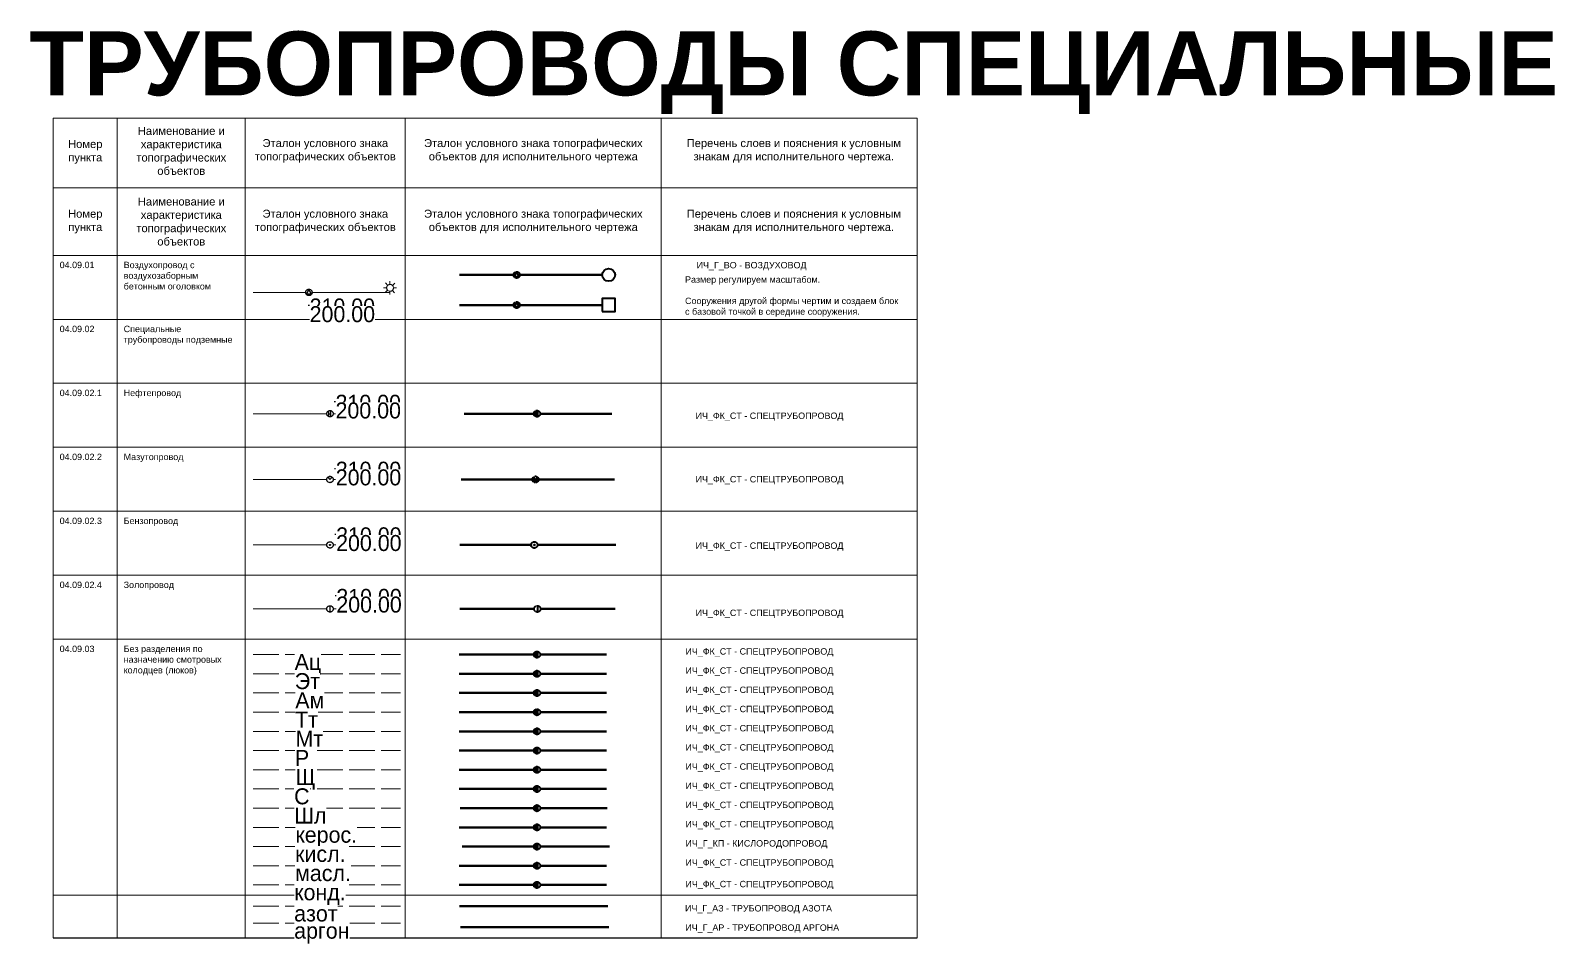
# Paper-space layout 'Трубопроводы специальные.' of a CAD drawing. Header units: metres. Extents: x -933 to -695, y 126 to 269.
import ezdxf
from ezdxf.enums import TextEntityAlignment as Align
from ezdxf.lldxf.tags import DXFTag

# ---------------------------------------------------------------- set-up
doc = ezdxf.new("R2018")
doc.units = ezdxf.units.M
doc.set_wipeout_variables(frame=1)
for name, pattern in [('DOT', [0.5, 0, -0.5]), ('T_04.09.03', [5, 4, -1]), ('T_04.LINE', [1, 1, 0]), ('ИЧ_04.07.041', [5, 5, 0])]:
    doc.linetypes.add(name, pattern=pattern)
for name, color, linetype, lineweight in [('01_Оформление', 7, 'Continuous', 20), ('19_Трубопроводы Специальные', 42, 'Continuous', 20), ('ИЧ_Г_АЗ', 20, 'Continuous', 60), ('ИЧ_Г_АР', 20, 'Continuous', 60), ('ИЧ_Г_ВО', 20, 'Continuous', 60), ('ИЧ_Г_КП', 20, 'Continuous', 60), ('ИЧ_ФК_СТ', 22, 'Continuous', 60)]:
    doc.layers.add(name, color=color, linetype=linetype, lineweight=lineweight)
doc.styles.get("Standard").update_dxf_attribs({"font": 'isocpeur.ttf', "width": 1.1})
doc.styles.add('Д-431', font='ARIALNI.TTF')
doc.styles.add('Р-131', font='ARIALN.TTF')
doc.styles.add('Т-132', font='arial.ttf')
doc.linetypes.add('T_04.09.01', pattern='A,4,-0.5,["|",Р-131,S=0.5,R=90,X=0.185,Y=-0.3],0,["|",Р-131,S=0.5,R=330,X=-0.31,Y=-0.07],-0.01,["|",Р-131,S=0.5,R=30,X=0.178,Y=-0.145],-0.5', length=5.01)
tags = doc.linetypes.add('T_04.09.02.1', pattern='A,4,-1,2,-0.5,["Н",Д-431,S=0.9,R=0,X=-0.4,Y=-0.45],-0.5,2,-1', length=11).pattern_tags.tags
tags[10] = DXFTag(74, 10)
tags = doc.linetypes.add('T_04.09.02.2', pattern='A,4,-1,2,-0.5,["М",Д-431,S=0.9,R=0,X=-0.4,Y=-0.45],-0.5,2,-1', length=11).pattern_tags.tags
tags[10] = DXFTag(74, 10)
tags = doc.linetypes.add('T_04.09.02.3', pattern='A,4,-1,2,-0.5,["Б",Д-431,S=0.9,R=0,X=-0.3,Y=-0.45],-0.5,2,-1', length=11).pattern_tags.tags
tags[10] = DXFTag(74, 10)
tags = doc.linetypes.add('T_04.09.02.4', pattern='A,4,-1,2,-0.5,["З",Д-431,S=0.9,R=0,X=-0.3,Y=-0.45],-0.5,2,-1', length=11).pattern_tags.tags
tags[10] = DXFTag(74, 10)

# ---------------------------------------------------------------- blocks, each defined once
blk = doc.blocks.new('ИЧ_Воздуховод')
at = {"color": 0, "linetype": 'DOT', "lineweight": 0, "ltscale": 10}
blk.add_wipeout([(-0.1, 0.49), (-0.19, 0.46), (-0.28, 0.42), (-0.35, 0.35), (-0.42, 0.28), (-0.46, 0.19), (-0.49, 0.1), (-0.5, 0), (-0.49, -0.1), (-0.46, -0.19), (-0.42, -0.28), (-0.35, -0.35), (-0.28, -0.42), (-0.19, -0.46), (-0.1, -0.49), (0, -0.5), (0.1, -0.49), (0.19, -0.46), (0.28, -0.42), (0.35, -0.35), (0.42, -0.28), (0.46, -0.19), (0.49, -0.1), (0.5, 0), (0.49, 0.1), (0.46, 0.19), (0.42, 0.28), (0.35, 0.35), (0.28, 0.42), (0.19, 0.46), (0.1, 0.49), (0, 0.5)], dxfattribs=at)
at = {"color": 0, "linetype": 'T_04.LINE', "lineweight": -2}
blk.add_lwpolyline([(0, 0.46), (-0.4, -0.23), (0.4, -0.23)], close=True, dxfattribs=at)
blk.add_circle((0, 0), 0.5, dxfattribs=at)
blk = doc.blocks.new('ИЧ_Мазутопровод')
at = {"color": 0, "linetype": 'DOT', "lineweight": 0, "ltscale": 10}
blk.add_wipeout([(-0.1, 0.49), (-0.19, 0.46), (-0.28, 0.42), (-0.35, 0.35), (-0.42, 0.28), (-0.46, 0.19), (-0.49, 0.1), (-0.5, 0), (-0.49, -0.1), (-0.46, -0.19), (-0.42, -0.28), (-0.35, -0.35), (-0.28, -0.42), (-0.19, -0.46), (-0.1, -0.49), (0, -0.5), (0.1, -0.49), (0.19, -0.46), (0.28, -0.42), (0.35, -0.35), (0.42, -0.28), (0.46, -0.19), (0.49, -0.1), (0.5, 0), (0.49, 0.1), (0.46, 0.19), (0.42, 0.28), (0.35, 0.35), (0.28, 0.42), (0.19, 0.46), (0.1, 0.49), (0, 0.5)], dxfattribs=at)
at = {"linetype": 'ИЧ_04.07.041'}
h = blk.add_hatch(color=0, dxfattribs=at)
h.dxf.hatch_style = 1
h.paths.add_polyline_path([(0.49, 0.1), (0.46, 0.19), (0.42, 0.28), (0.35, 0.35), (0, 0), (-0.35, 0.35), (-0.42, 0.28), (-0.46, 0.19), (-0.49, 0.1), (-0.5, 0), (-0.49, -0.1), (-0.46, -0.19), (-0.42, -0.28), (-0.35, -0.35), (-0.28, -0.42), (-0.19, -0.46), (-0.1, -0.49), (0, -0.5), (0.1, -0.49), (0.19, -0.46), (0.28, -0.42), (0.35, -0.35), (0.42, -0.28), (0.46, -0.19), (0.49, -0.1), (0.5, 0)])
at = {"color": 0, "linetype": 'T_04.LINE', "lineweight": -2}
blk.add_lwpolyline([(-0.35, 0.35), (0, 0), (0.35, 0.35)], dxfattribs=at)
blk.add_circle((0, 0), 0.5, dxfattribs=at)
blk = doc.blocks.new('ИГО_Нефтепровод')
at = {"color": 0, "linetype": 'DOT', "lineweight": 0, "ltscale": 10}
blk.add_wipeout([(-0.1, 0.49), (-0.19, 0.46), (-0.28, 0.42), (-0.35, 0.35), (-0.42, 0.28), (-0.46, 0.19), (-0.49, 0.1), (-0.5, 0), (-0.49, -0.1), (-0.46, -0.19), (-0.42, -0.28), (-0.35, -0.35), (-0.28, -0.42), (-0.19, -0.46), (-0.1, -0.49), (0, -0.5), (0.1, -0.49), (0.19, -0.46), (0.28, -0.42), (0.35, -0.35), (0.42, -0.28), (0.46, -0.19), (0.49, -0.1), (0.5, 0), (0.49, 0.1), (0.46, 0.19), (0.42, 0.28), (0.35, 0.35), (0.28, 0.42), (0.19, 0.46), (0.1, 0.49), (0, 0.5)], dxfattribs=at)
at = {"color": 0, "linetype": 'T_04.LINE', "lineweight": -2}
for p, q in [((-0.16, -0.47), (-0.16, 0.47)), ((-0.16, 0), (0.16, 0)), ((0.16, -0.47), (0.16, 0.47))]:
    blk.add_line(p, q, dxfattribs=at)
blk.add_circle((0, 0), 0.5, dxfattribs=at)
blk = doc.blocks.new('*U272')
at = {"color": 0, "lineweight": -2, "flags": 106}
blk.add_attdef('хар-ка', text='', height=0.9, dxfattribs=at).set_placement((0, 0.1), align=Align.MIDDLE_CENTER)
blk = doc.blocks.new('*U271')
at = {"color": 0, "lineweight": -2, "flags": 106}
blk.add_attdef('хар-ка', text='', height=0.9, dxfattribs=at).set_placement((0, 0.1), align=Align.MIDDLE_CENTER)
blk = doc.blocks.new('*U270')
at = {"color": 0, "lineweight": -2, "flags": 106}
blk.add_attdef('хар-ка', text='', height=0.9, dxfattribs=at).set_placement((0, 0.1), align=Align.MIDDLE_CENTER)
blk = doc.blocks.new('T_04.01.07')
at = {"color": 0, "linetype": 'DOT', "lineweight": 0, "ltscale": 10}
blk.add_wipeout([(-0.1, 0.49), (-0.19, 0.46), (-0.28, 0.42), (-0.35, 0.35), (-0.42, 0.28), (-0.46, 0.19), (-0.49, 0.1), (-0.5, 0), (-0.49, -0.1), (-0.46, -0.19), (-0.42, -0.28), (-0.35, -0.35), (-0.28, -0.42), (-0.19, -0.46), (-0.1, -0.49), (0, -0.5), (0.1, -0.49), (0.19, -0.46), (0.28, -0.42), (0.35, -0.35), (0.42, -0.28), (0.46, -0.19), (0.49, -0.1), (0.5, 0), (0.49, 0.1), (0.46, 0.19), (0.42, 0.28), (0.35, 0.35), (0.28, 0.42), (0.19, 0.46), (0.1, 0.49), (0, 0.5)], dxfattribs=at)
at = {"color": 0, "linetype": 'T_04.LINE', "lineweight": -2}
for p, q in [((-0.16, -0.47), (-0.16, 0.47)), ((-0.16, 0), (0.16, 0)), ((0.16, -0.47), (0.16, 0.47))]:
    blk.add_line(p, q, dxfattribs=at)
blk.add_circle((0, 0), 0.5, dxfattribs=at)
blk = doc.blocks.new('*U255')
at = {"color": 0, "linetype": 'T_04.LINE', "lineweight": -2}
blk.add_line((0.67, 1.91), (4.17, 1.91), dxfattribs=at)
at = {"color": 0, "linetype": 'T_04.LINE', "lineweight": -2, "oblique": 10, "flags": 104}
for tag, p in [('Z', (0.87, 2.96)), ('Z1', (0.87, 1.76)), ('Z2', (0.87, 0.71))]:
    blk.add_attdef(tag, text='', height=0.9, dxfattribs=at).set_placement(p, align=Align.TOP_LEFT)
at = {"color": 0, "linetype": 'T_04.LINE', "lineweight": -2}
blk.add_blockref('T_04.01.07', (0, 0), dxfattribs=at)
at = {"color": 0, "linetype": 'T_04.LINE', "lineweight": -2, "oblique": 10, "flags": 104}
blk.add_attdef('Z3', text='', height=0.9, dxfattribs=at).set_placement((0.87, -0.34), align=Align.TOP_LEFT)
blk = doc.blocks.new('T_04.01.14')
at = {"color": 0, "linetype": 'DOT', "lineweight": -2, "ltscale": 10}
blk.add_wipeout([(-0.1, 0.49), (-0.19, 0.46), (-0.28, 0.42), (-0.35, 0.35), (-0.42, 0.28), (-0.46, 0.19), (-0.49, 0.1), (-0.5, 0), (-0.49, -0.1), (-0.46, -0.19), (-0.42, -0.28), (-0.35, -0.35), (-0.28, -0.42), (-0.19, -0.46), (-0.1, -0.49), (0, -0.5), (0.1, -0.49), (0.19, -0.46), (0.28, -0.42), (0.35, -0.35), (0.42, -0.28), (0.46, -0.19), (0.49, -0.1), (0.5, 0), (0.49, 0.1), (0.46, 0.19), (0.42, 0.28), (0.35, 0.35), (0.28, 0.42), (0.19, 0.46), (0.1, 0.49), (0, 0.5)], dxfattribs=at)
at = {"color": 0, "linetype": 'T_04.LINE', "lineweight": -2}
blk.add_lwpolyline([(0, 0.5), (0, -0.5)], dxfattribs=at)
blk.add_circle((0, 0), 0.5, dxfattribs=at)
blk = doc.blocks.new('*U254')
at = {"color": 0, "linetype": 'T_04.LINE', "lineweight": -2}
blk.add_line((0.79, 2.08), (4.29, 2.08), dxfattribs=at)
at = {"color": 0, "linetype": 'T_04.LINE', "lineweight": -2, "oblique": 10, "flags": 104}
for tag, p in [('Z', (0.99, 3.13)), ('Z1', (0.99, 1.93)), ('Z2', (0.99, 0.88))]:
    blk.add_attdef(tag, text='', height=0.9, dxfattribs=at).set_placement(p, align=Align.TOP_LEFT)
at = {"color": 0, "linetype": 'T_04.LINE', "lineweight": -2}
blk.add_blockref('T_04.01.14', (0, 0), dxfattribs=at)
at = {"color": 0, "linetype": 'T_04.LINE', "lineweight": -2, "oblique": 10, "flags": 104}
blk.add_attdef('Z3', text='', height=0.9, dxfattribs=at).set_placement((0.99, -0.17), align=Align.TOP_LEFT)
blk = doc.blocks.new('T_04.01.13')
at = {"color": 0, "linetype": 'DOT', "lineweight": 0, "ltscale": 10}
blk.add_wipeout([(-0.1, 0.49), (-0.19, 0.46), (-0.28, 0.42), (-0.35, 0.35), (-0.42, 0.28), (-0.46, 0.19), (-0.49, 0.1), (-0.5, 0), (-0.49, -0.1), (-0.46, -0.19), (-0.42, -0.28), (-0.35, -0.35), (-0.28, -0.42), (-0.19, -0.46), (-0.1, -0.49), (0, -0.5), (0.1, -0.49), (0.19, -0.46), (0.28, -0.42), (0.35, -0.35), (0.42, -0.28), (0.46, -0.19), (0.49, -0.1), (0.5, 0), (0.49, 0.1), (0.46, 0.19), (0.42, 0.28), (0.35, 0.35), (0.28, 0.42), (0.19, 0.46), (0.1, 0.49), (0, 0.5)], dxfattribs=at)
at = {"linetype": 'T_04.LINE', "lineweight": -2}
h = blk.add_hatch(color=0, dxfattribs=at)
h.dxf.hatch_style = 1
h.paths.add_polyline_path([(0.08, 0, 1), (-0.08, 0, 1)])
at = {"color": 0, "linetype": 'T_04.LINE', "lineweight": -2}
for radius in [0.5, 0.08]:
    blk.add_circle((0, 0), radius, dxfattribs=at)
blk = doc.blocks.new('*U253')
at = {"color": 0, "linetype": 'T_04.LINE', "lineweight": -2}
blk.add_line((0.76, 1.7), (4.26, 1.7), dxfattribs=at)
at = {"color": 0, "linetype": 'T_04.LINE', "lineweight": -2, "oblique": 10, "flags": 104}
for tag, p in [('Z', (0.96, 2.75)), ('Z1', (0.96, 1.55)), ('Z2', (0.96, 0.5))]:
    blk.add_attdef(tag, text='', height=0.9, dxfattribs=at).set_placement(p, align=Align.TOP_LEFT)
at = {"color": 0, "linetype": 'T_04.LINE', "lineweight": -2}
blk.add_blockref('T_04.01.13', (0, 0), dxfattribs=at)
at = {"color": 0, "linetype": 'T_04.LINE', "lineweight": -2, "oblique": 10, "flags": 104}
blk.add_attdef('Z3', text='', height=0.9, dxfattribs=at).set_placement((0.96, -0.55), align=Align.TOP_LEFT)
blk = doc.blocks.new('T_04.01.12')
at = {"color": 0, "linetype": 'DOT', "lineweight": 0, "ltscale": 10}
blk.add_wipeout([(-0.1, 0.49), (-0.19, 0.46), (-0.28, 0.42), (-0.35, 0.35), (-0.42, 0.28), (-0.46, 0.19), (-0.49, 0.1), (-0.5, 0), (-0.49, -0.1), (-0.46, -0.19), (-0.42, -0.28), (-0.35, -0.35), (-0.28, -0.42), (-0.19, -0.46), (-0.1, -0.49), (0, -0.5), (0.1, -0.49), (0.19, -0.46), (0.28, -0.42), (0.35, -0.35), (0.42, -0.28), (0.46, -0.19), (0.49, -0.1), (0.5, 0), (0.49, 0.1), (0.46, 0.19), (0.42, 0.28), (0.35, 0.35), (0.28, 0.42), (0.19, 0.46), (0.1, 0.49), (0, 0.5)], dxfattribs=at)
at = {"color": 0, "linetype": 'T_04.LINE', "lineweight": -2}
blk.add_lwpolyline([(-0.35, 0.35), (0, 0), (0.35, 0.35)], dxfattribs=at)
blk.add_circle((0, 0), 0.5, dxfattribs=at)
blk = doc.blocks.new('*U252')
at = {"color": 0, "linetype": 'T_04.LINE', "lineweight": -2}
blk.add_line((0.71, 1.73), (4.21, 1.73), dxfattribs=at)
at = {"color": 0, "linetype": 'T_04.LINE', "lineweight": -2, "oblique": 10, "flags": 104}
for tag, p in [('Z', (0.91, 2.78)), ('Z1', (0.91, 1.58)), ('Z2', (0.91, 0.53))]:
    blk.add_attdef(tag, text='', height=0.9, dxfattribs=at).set_placement(p, align=Align.TOP_LEFT)
at = {"color": 0, "linetype": 'T_04.LINE', "lineweight": -2}
blk.add_blockref('T_04.01.12', (0, 0), dxfattribs=at)
at = {"color": 0, "linetype": 'T_04.LINE', "lineweight": -2, "oblique": 10, "flags": 104}
blk.add_attdef('Z3', text='', height=0.9, dxfattribs=at).set_placement((0.91, -0.52), align=Align.TOP_LEFT)
blk = doc.blocks.new('*U251')
at = {"color": 0, "lineweight": -2, "flags": 106}
blk.add_attdef('хар-ка', text='', height=0.9, dxfattribs=at).set_placement((0, 0.1), align=Align.MIDDLE_CENTER)
blk = doc.blocks.new('*U250')
at = {"color": 0, "lineweight": -2, "flags": 106}
blk.add_attdef('хар-ка', text='', height=0.9, dxfattribs=at).set_placement((0, 0.1), align=Align.MIDDLE_CENTER)
blk = doc.blocks.new('*U249')
at = {"color": 0, "lineweight": -2, "flags": 106}
blk.add_attdef('хар-ка', text='', height=0.9, dxfattribs=at).set_placement((0, 0.1), align=Align.MIDDLE_CENTER)
blk = doc.blocks.new('*U248')
at = {"color": 0, "lineweight": -2, "flags": 106}
blk.add_attdef('хар-ка', text='', height=0.9, dxfattribs=at).set_placement((0, 0.1), align=Align.MIDDLE_CENTER)
blk = doc.blocks.new('*U247')
at = {"color": 0, "lineweight": -2, "flags": 106}
blk.add_attdef('хар-ка', text='', height=0.9, dxfattribs=at).set_placement((0, 0.1), align=Align.MIDDLE_CENTER)
blk = doc.blocks.new('*U246')
at = {"color": 0, "lineweight": -2, "flags": 106}
blk.add_attdef('хар-ка', text='', height=0.9, dxfattribs=at).set_placement((0, 0.1), align=Align.MIDDLE_CENTER)
blk = doc.blocks.new('*U245')
at = {"color": 0, "lineweight": -2, "flags": 106}
blk.add_attdef('хар-ка', text='', height=0.9, dxfattribs=at).set_placement((0, 0.1), align=Align.MIDDLE_CENTER)
blk = doc.blocks.new('*U244')
at = {"color": 0, "lineweight": -2, "flags": 106}
blk.add_attdef('хар-ка', text='', height=0.9, dxfattribs=at).set_placement((0, 0.1), align=Align.MIDDLE_CENTER)
blk = doc.blocks.new('*U243')
at = {"color": 0, "lineweight": -2, "flags": 106}
blk.add_attdef('хар-ка', text='', height=0.9, dxfattribs=at).set_placement((0, 0.1), align=Align.MIDDLE_CENTER)
blk = doc.blocks.new('*U242')
at = {"color": 0, "lineweight": -2, "flags": 106}
blk.add_attdef('хар-ка', text='', height=0.9, dxfattribs=at).set_placement((0, 0.1), align=Align.MIDDLE_CENTER)
blk = doc.blocks.new('*U241')
at = {"color": 0, "lineweight": -2, "flags": 106}
blk.add_attdef('хар-ка', text='', height=0.9, dxfattribs=at).set_placement((0, 0.1), align=Align.MIDDLE_CENTER)
blk = doc.blocks.new('*U240')
at = {"color": 0, "lineweight": -2, "flags": 106}
blk.add_attdef('хар-ка', text='', height=0.9, dxfattribs=at).set_placement((0, 0.1), align=Align.MIDDLE_CENTER)
blk = doc.blocks.new('T_04.01.11')
at = {"color": 0, "linetype": 'DOT', "lineweight": 0, "ltscale": 10}
blk.add_wipeout([(-0.1, 0.49), (-0.19, 0.46), (-0.28, 0.42), (-0.35, 0.35), (-0.42, 0.28), (-0.46, 0.19), (-0.49, 0.1), (-0.5, 0), (-0.49, -0.1), (-0.46, -0.19), (-0.42, -0.28), (-0.35, -0.35), (-0.28, -0.42), (-0.19, -0.46), (-0.1, -0.49), (0, -0.5), (0.1, -0.49), (0.19, -0.46), (0.28, -0.42), (0.35, -0.35), (0.42, -0.28), (0.46, -0.19), (0.49, -0.1), (0.5, 0), (0.49, 0.1), (0.46, 0.19), (0.42, 0.28), (0.35, 0.35), (0.28, 0.42), (0.19, 0.46), (0.1, 0.49), (0, 0.5)], dxfattribs=at)
at = {"color": 0, "linetype": 'T_04.LINE', "lineweight": -2}
blk.add_lwpolyline([(0, 0.46), (-0.4, -0.23), (0.4, -0.23)], close=True, dxfattribs=at)
blk.add_circle((0, 0), 0.5, dxfattribs=at)
blk = doc.blocks.new('*U239')
at = {"color": 0, "linetype": 'T_04.LINE', "lineweight": -2}
blk.add_line((-0.09, -2), (3.41, -2), dxfattribs=at)
at = {"color": 0, "linetype": 'T_04.LINE', "lineweight": -2, "oblique": 10, "flags": 104}
for tag, p in [('Z', (0.11, -0.95)), ('Z1', (0.11, -2.15)), ('Z2', (0.11, -3.2)), ('Z3', (0.11, -4.25))]:
    blk.add_attdef(tag, text='', height=0.9, dxfattribs=at).set_placement(p, align=Align.TOP_LEFT)
at = {"color": 0, "linetype": 'T_04.LINE', "lineweight": -2}
blk.add_blockref('T_04.01.11', (0, 0), dxfattribs=at)
blk = doc.blocks.new('ИЧ_Бензопровод')
at = {"color": 0, "linetype": 'DOT', "lineweight": 0, "ltscale": 10}
blk.add_wipeout([(-0.1, 0.49), (-0.19, 0.46), (-0.28, 0.42), (-0.35, 0.35), (-0.42, 0.28), (-0.46, 0.19), (-0.49, 0.1), (-0.5, 0), (-0.49, -0.1), (-0.46, -0.19), (-0.42, -0.28), (-0.35, -0.35), (-0.28, -0.42), (-0.19, -0.46), (-0.1, -0.49), (0, -0.5), (0.1, -0.49), (0.19, -0.46), (0.28, -0.42), (0.35, -0.35), (0.42, -0.28), (0.46, -0.19), (0.49, -0.1), (0.5, 0), (0.49, 0.1), (0.46, 0.19), (0.42, 0.28), (0.35, 0.35), (0.28, 0.42), (0.19, 0.46), (0.1, 0.49), (0, 0.5)], dxfattribs=at)
at = {"linetype": 'T_04.LINE', "lineweight": -2}
h = blk.add_hatch(color=0, dxfattribs=at)
h.dxf.hatch_style = 1
h.paths.add_polyline_path([(0.08, 0, 1), (-0.08, 0, 1)])
at = {"color": 0, "linetype": 'T_04.LINE', "lineweight": -2}
for radius in [0.5, 0.08]:
    blk.add_circle((0, 0), radius, dxfattribs=at)
blk = doc.blocks.new('ИЧ_Золопровод')
at = {"color": 0, "linetype": 'DOT', "lineweight": -2, "ltscale": 10}
blk.add_wipeout([(-0.1, 0.49), (-0.19, 0.46), (-0.28, 0.42), (-0.35, 0.35), (-0.42, 0.28), (-0.46, 0.19), (-0.49, 0.1), (-0.5, 0), (-0.49, -0.1), (-0.46, -0.19), (-0.42, -0.28), (-0.35, -0.35), (-0.28, -0.42), (-0.19, -0.46), (-0.1, -0.49), (0, -0.5), (0.1, -0.49), (0.19, -0.46), (0.28, -0.42), (0.35, -0.35), (0.42, -0.28), (0.46, -0.19), (0.49, -0.1), (0.5, 0), (0.49, 0.1), (0.46, 0.19), (0.42, 0.28), (0.35, 0.35), (0.28, 0.42), (0.19, 0.46), (0.1, 0.49), (0, 0.5)], dxfattribs=at)
at = {"color": 0, "linetype": 'T_04.LINE', "lineweight": -2}
blk.add_lwpolyline([(0, 0.5), (0, -0.5)], dxfattribs=at)
blk.add_circle((0, 0), 0.5, dxfattribs=at)
blk = doc.blocks.new('ИЧ_вент_круг')
at = {"lineweight": -2}
blk.add_circle((0, 0), 0.5, dxfattribs=at)
blk = doc.blocks.new('*U371')
at = {"lineweight": -2}
blk.add_lwpolyline([(-0.5, -0.5), (0.5, -0.5), (0.5, 0.5), (-0.5, 0.5)], close=True, dxfattribs=at)

psp = doc.layouts.new('Трубопроводы специальные.')

# ---------------------------------------------------------------- linework, layer by layer
psp.add_lwpolyline([(-929.67, 127.18), (-794.67, 127.18)])
at = {"layer": '01_Оформление'}
for p, q in [((-929.67, 255.28), (-794.67, 255.28)), ((-929.67, 255.28), (-929.67, 244.39)), ((-919.67, 255.28), (-919.67, 244.39)), ((-899.67, 255.28), (-899.67, 244.39)), ((-874.67, 255.28), (-874.67, 244.39)), ((-834.67, 255.28), (-834.67, 244.39)), ((-794.67, 255.28), (-794.67, 244.39)), ((-794.67, 255.28), (-794.67, 244.39)), ((-929.67, 244.39), (-794.67, 244.39)), ((-929.67, 244.39), (-929.67, 133.84)), ((-929.67, 244.39), (-794.67, 244.39)), ((-929.67, 244.39), (-794.67, 244.39)), ((-919.67, 244.39), (-919.67, 133.84)), ((-899.67, 244.39), (-899.67, 133.84)), ((-874.67, 244.39), (-874.67, 133.84)), ((-834.67, 244.39), (-834.67, 133.84)), ((-794.67, 244.39), (-794.67, 133.84)), ((-929.67, 233.84), (-794.67, 233.84)), ((-929.67, 223.84), (-794.67, 223.84)), ((-929.67, 213.84), (-794.67, 213.84)), ((-929.67, 203.84), (-794.67, 203.84)), ((-929.67, 193.84), (-794.67, 193.84)), ((-929.67, 183.84), (-794.67, 183.84)), ((-929.67, 173.84), (-794.67, 173.84)), ((-929.67, 133.84), (-794.67, 133.84)), ((-929.67, 133.84), (-929.67, 127.18)), ((-919.67, 133.84), (-919.67, 127.18)), ((-899.67, 133.84), (-899.67, 127.18)), ((-874.67, 133.84), (-874.67, 127.18)), ((-834.67, 133.84), (-834.67, 127.18)), ((-794.67, 133.84), (-794.67, 127.18))]:
    psp.add_line(p, q, dxfattribs=at)
at = {"layer": '19_Трубопроводы Специальные', "color": 7, "linetype": 'T_04.LINE', "lineweight": 20}
for points in [[(-878.09, 228.76), (-877.59, 228.76)], [(-877.75, 229.52), (-877.42, 229.15)], [(-877.06, 229.79), (-877.06, 229.29)], [(-876.31, 229.47), (-876.67, 229.13)], [(-876.02, 228.75), (-876.52, 228.75)], [(-877.8, 228.04), (-877.44, 228.39)], [(-877.07, 227.72), (-877.07, 228.22)], [(-876.36, 227.99), (-876.69, 228.36)]]:
    psp.add_lwpolyline(points, dxfattribs=at)
at = {"layer": '19_Трубопроводы Специальные', "linetype": 'T_04.09.01'}
psp.add_lwpolyline([(-898.44, 228.05), (-889.73, 228.05), (-877.07, 228.05), (-877.07, 228.22)], dxfattribs=at)
at = {"layer": '19_Трубопроводы Специальные', "linetype": 'T_04.09.02.1'}
for points in [[(-898.44, 209.09), (-886.44, 209.09)], [(-886.44, 209.09), (-875.44, 209.09)]]:
    psp.add_lwpolyline(points, dxfattribs=at)
at = {"layer": '19_Трубопроводы Специальные', "linetype": 'T_04.09.02.2'}
for points in [[(-898.44, 198.81), (-886.44, 198.81)], [(-886.44, 198.81), (-875.44, 198.81)]]:
    psp.add_lwpolyline(points, dxfattribs=at)
at = {"layer": '19_Трубопроводы Специальные', "linetype": 'T_04.09.02.3'}
for points in [[(-898.44, 188.58), (-886.44, 188.58)], [(-886.44, 188.58), (-875.44, 188.58)]]:
    psp.add_lwpolyline(points, dxfattribs=at)
at = {"layer": '19_Трубопроводы Специальные', "linetype": 'T_04.09.02.4'}
for points in [[(-898.44, 178.58), (-886.44, 178.58)], [(-886.44, 178.58), (-875.44, 178.58)]]:
    psp.add_lwpolyline(points, dxfattribs=at)
at = {"layer": '19_Трубопроводы Специальные', "linetype": 'T_04.09.03'}
for points in [[(-898.44, 171.44), (-875.44, 171.44)], [(-898.44, 168.44), (-875.44, 168.44)], [(-898.44, 165.44), (-875.44, 165.44)], [(-898.44, 162.44), (-875.44, 162.44)], [(-898.44, 159.44), (-875.44, 159.44)], [(-898.44, 156.44), (-875.44, 156.44)], [(-898.44, 153.44), (-875.44, 153.44)], [(-898.44, 150.44), (-875.44, 150.44)], [(-898.44, 147.44), (-875.44, 147.44)], [(-898.44, 144.44), (-875.44, 144.44)], [(-898.44, 141.44), (-875.44, 141.44)], [(-898.44, 138.44), (-875.44, 138.44)], [(-898.44, 135.44), (-875.44, 135.44)], [(-898.44, 132.13), (-875.44, 132.13)], [(-898.44, 129.44), (-875.44, 129.44)]]:
    psp.add_lwpolyline(points, dxfattribs=at)
at = {"layer": '19_Трубопроводы Специальные', "color": 7, "linetype": 'T_04.LINE'}
psp.add_circle((-877.05, 228.76), 0.534, dxfattribs=at)
at = {"layer": 'ИЧ_Г_АЗ'}
psp.add_lwpolyline([(-843.04, 132.13), (-866.21, 132.13)], dxfattribs=at)
at = {"layer": 'ИЧ_Г_АР'}
psp.add_lwpolyline([(-842.88, 128.83), (-866.04, 128.83)], dxfattribs=at)
at = {"layer": 'ИЧ_Г_ВО'}
for points in [[(-843.9, 230.78), (-866.21, 230.78)], [(-843.9, 226.08), (-866.21, 226.08)]]:
    psp.add_lwpolyline(points, dxfattribs=at)
at = {"layer": 'ИЧ_Г_КП'}
psp.add_lwpolyline([(-865.79, 141.44), (-842.79, 141.44)], dxfattribs=at)
at = {"layer": 'ИЧ_ФК_СТ'}
for points in [[(-865.45, 209.09), (-842.39, 209.09)], [(-865.95, 198.81), (-842.01, 198.81)], [(-866.17, 188.58), (-841.77, 188.58)], [(-866.16, 178.58), (-841.9, 178.58)], [(-866.23, 171.44), (-843.23, 171.44)], [(-866.23, 168.44), (-843.23, 168.44)], [(-866.23, 165.44), (-843.23, 165.44)], [(-866.23, 162.44), (-843.23, 162.44)], [(-866.23, 159.44), (-843.23, 159.44)], [(-866.23, 156.44), (-843.23, 156.44)], [(-866.23, 153.44), (-843.23, 153.44)], [(-866.23, 150.44), (-843.23, 150.44)], [(-866.12, 147.44), (-843.12, 147.44)], [(-866.23, 144.44), (-843.23, 144.44)], [(-866.23, 138.44), (-843.23, 138.44)], [(-866.23, 135.44), (-843.23, 135.44)]]:
    psp.add_lwpolyline(points, dxfattribs=at)

# ---------------------------------------------------------------- block references
ref = psp.add_blockref('*U240', (-891.96, 171.44))
lines = psp.add_mtext('Ац', dxfattribs={"color": 0, "lineweight": -2, "insert": (-891.96, 171.54), "char_height": 2.5, "attachment_point": 1, "bg_fill": 3, "box_fill_scale": 1, "bg_fill_color": 256, "bg_fill_transparency": 0})
ref.add_attrib('хар-ка', '', (-891.96, 171.54), dxfattribs={"flags": 104}).embed_mtext(lines)
ref = psp.add_blockref('*U242', (-891.94, 168.44))
lines = psp.add_mtext('Эт', dxfattribs={"color": 0, "lineweight": -2, "insert": (-891.94, 168.54), "char_height": 2.5, "attachment_point": 1, "bg_fill": 3, "box_fill_scale": 1, "bg_fill_color": 256, "bg_fill_transparency": 0})
ref.add_attrib('хар-ка', '', (-891.94, 168.54), dxfattribs={"flags": 104}).embed_mtext(lines)
ref = psp.add_blockref('*U241', (-891.86, 165.44))
lines = psp.add_mtext('Ам', dxfattribs={"color": 0, "lineweight": -2, "insert": (-891.86, 165.54), "char_height": 2.5, "attachment_point": 1, "bg_fill": 3, "box_fill_scale": 1, "bg_fill_color": 256, "bg_fill_transparency": 0})
ref.add_attrib('хар-ка', '', (-891.86, 165.54), dxfattribs={"flags": 104}).embed_mtext(lines)
ref = psp.add_blockref('*U243', (-891.9, 162.44))
lines = psp.add_mtext('Тт', dxfattribs={"color": 0, "lineweight": -2, "insert": (-891.9, 162.54), "char_height": 2.5, "attachment_point": 1, "bg_fill": 3, "box_fill_scale": 1, "bg_fill_color": 256, "bg_fill_transparency": 0})
ref.add_attrib('хар-ка', '', (-891.9, 162.54), dxfattribs={"flags": 104}).embed_mtext(lines)
ref = psp.add_blockref('*U244', (-891.82, 159.44))
lines = psp.add_mtext('Мт', dxfattribs={"color": 0, "lineweight": -2, "insert": (-891.82, 159.54), "char_height": 2.5, "attachment_point": 1, "bg_fill": 3, "box_fill_scale": 1, "bg_fill_color": 256, "bg_fill_transparency": 0})
ref.add_attrib('хар-ка', '', (-891.82, 159.54), dxfattribs={"flags": 104}).embed_mtext(lines)
ref = psp.add_blockref('*U245', (-891.91, 156.44))
lines = psp.add_mtext('Р', dxfattribs={"color": 0, "lineweight": -2, "insert": (-891.91, 156.54), "char_height": 2.5, "attachment_point": 1, "bg_fill": 3, "box_fill_scale": 1, "bg_fill_color": 256, "bg_fill_transparency": 0})
ref.add_attrib('хар-ка', '', (-891.91, 156.54), dxfattribs={"flags": 104}).embed_mtext(lines)
ref = psp.add_blockref('*U246', (-891.83, 153.44))
lines = psp.add_mtext('Щ', dxfattribs={"color": 0, "lineweight": -2, "insert": (-891.83, 153.54), "char_height": 2.5, "attachment_point": 1, "bg_fill": 3, "box_fill_scale": 1, "bg_fill_color": 256, "bg_fill_transparency": 0})
ref.add_attrib('хар-ка', '', (-891.83, 153.54), dxfattribs={"flags": 104}).embed_mtext(lines)
ref = psp.add_blockref('*U247', (-892.04, 150.44))
lines = psp.add_mtext('С', dxfattribs={"color": 0, "lineweight": -2, "insert": (-892.04, 150.54), "char_height": 2.5, "attachment_point": 1, "bg_fill": 3, "box_fill_scale": 1, "bg_fill_color": 256, "bg_fill_transparency": 0})
ref.add_attrib('хар-ка', '', (-892.04, 150.54), dxfattribs={"flags": 104}).embed_mtext(lines)
ref = psp.add_blockref('*U248', (-892, 147.44))
lines = psp.add_mtext('Шл', dxfattribs={"color": 0, "lineweight": -2, "insert": (-892, 147.54), "char_height": 2.5, "attachment_point": 1, "bg_fill": 3, "box_fill_scale": 1, "bg_fill_color": 256, "bg_fill_transparency": 0})
ref.add_attrib('хар-ка', '', (-892, 147.54), dxfattribs={"flags": 104}).embed_mtext(lines)
ref = psp.add_blockref('*U270', (-891.84, 144.44))
lines = psp.add_mtext('керос.', dxfattribs={"color": 0, "lineweight": -2, "insert": (-891.84, 144.54), "char_height": 2.5, "attachment_point": 1, "bg_fill": 3, "box_fill_scale": 1, "bg_fill_color": 256, "bg_fill_transparency": 0})
ref.add_attrib('хар-ка', '', (-891.84, 144.54), dxfattribs={"flags": 104}).embed_mtext(lines)
ref = psp.add_blockref('*U249', (-891.89, 141.44))
lines = psp.add_mtext('кисл.', dxfattribs={"color": 0, "lineweight": -2, "insert": (-891.89, 141.54), "char_height": 2.5, "attachment_point": 1, "bg_fill": 3, "box_fill_scale": 1, "bg_fill_color": 256, "bg_fill_transparency": 0})
ref.add_attrib('хар-ка', '', (-891.89, 141.54), dxfattribs={"flags": 104}).embed_mtext(lines)
ref = psp.add_blockref('*U250', (-891.88, 138.44))
lines = psp.add_mtext('масл.', dxfattribs={"color": 0, "lineweight": -2, "insert": (-891.88, 138.54), "char_height": 2.5, "attachment_point": 1, "bg_fill": 3, "box_fill_scale": 1, "bg_fill_color": 256, "bg_fill_transparency": 0})
ref.add_attrib('хар-ка', '', (-891.88, 138.54), dxfattribs={"flags": 104}).embed_mtext(lines)
ref = psp.add_blockref('*U251', (-892.03, 135.44))
lines = psp.add_mtext('конд.', dxfattribs={"color": 0, "lineweight": -2, "insert": (-892.03, 135.54), "char_height": 2.5, "attachment_point": 1, "bg_fill": 3, "box_fill_scale": 1, "bg_fill_color": 256, "bg_fill_transparency": 0})
ref.add_attrib('хар-ка', '', (-892.03, 135.54), dxfattribs={"flags": 104}).embed_mtext(lines)
ref = psp.add_blockref('*U271', (-892.03, 132.13))
lines = psp.add_mtext('азот', dxfattribs={"color": 0, "lineweight": -2, "insert": (-892.03, 132.23), "char_height": 2.5, "attachment_point": 1, "bg_fill": 3, "box_fill_scale": 1, "bg_fill_color": 256, "bg_fill_transparency": 0})
ref.add_attrib('хар-ка', '', (-892.03, 132.23), dxfattribs={"flags": 104}).embed_mtext(lines)
ref = psp.add_blockref('*U272', (-892.03, 129.44))
lines = psp.add_mtext('аргон', dxfattribs={"color": 0, "lineweight": -2, "insert": (-892.03, 129.54), "char_height": 2.5, "attachment_point": 1, "bg_fill": 3, "box_fill_scale": 1, "bg_fill_color": 256, "bg_fill_transparency": 0})
ref.add_attrib('хар-ка', '', (-892.03, 129.54), dxfattribs={"flags": 104}).embed_mtext(lines)
at = {"layer": 'ИЧ_Г_ВО', "lineweight": 40, "xscale": 2, "yscale": 2, "zscale": 2}
psp.add_blockref('ИЧ_вент_круг', (-842.9, 230.78), dxfattribs=at)
at = {"layer": 'ИЧ_Г_ВО', "lineweight": 40, "xscale": 2, "yscale": 2}
psp.add_blockref('*U371', (-842.9, 226.08), dxfattribs=at)

# ---------------------------------------------------------------- texts
at = {"layer": '01_Оформление', "style": 'Т-132'}
for s, insert, char_height, width, attachment_point in [('{\\fArial|b1|i0|c204|p34;ТРУБОПРОВОДЫ СПЕЦИАЛЬНЫЕ}', (-813.98, 262.39), 10, 265.7405, 5), ('{\\fArial|b0|i0|c204|p34;Наименование и характеристика топографических объектов}', (-909.67, 250.16), 1.25, 18, 5), ('Номер пункта', (-924.67, 250.01), 1.25, 8, 5), ('Эталон условного знака топографических объектов', (-887.17, 250.16), 1.25, 23, 5), ('Эталон условного знака топографических объектов для исполнительного чертежа', (-854.67, 250.16), 1.25, 38, 5), ('Перечень слоев и пояснения к условным знакам для исполнительного чертежа.', (-813.97, 250.16), 1.25, 38, 5), ('Номер пункта', (-924.67, 239.12), 1.25, 8, 5), ('{\\fArial|b0|i0|c204|p34;Наименование и характеристика топографических объектов}', (-909.67, 239.12), 1.25, 18, 5), ('Эталон условного знака топографических объектов', (-887.17, 239.12), 1.25, 23, 5), ('Эталон условного знака топографических объектов для исполнительного чертежа', (-854.67, 239.12), 1.25, 38, 5), ('Перечень слоев и пояснения к условным знакам для исполнительного чертежа.', (-813.97, 239.12), 1.25, 38, 5), ('04.09.01', (-928.67, 232.84), 1, 8, 1), ('Воздухопровод с воздухозаборным бетонным оголовком', (-918.67, 232.84), 1, 18, 1), ('Размер регулируем масштабом.\\P\\PСооружения другой формы чертим и создаем блок с базовой точкой в середине сооружения.', (-830.96, 230.56), 1, 33.8355, 1), ('04.09.02', (-928.67, 222.84), 1, 8, 1), ('Специальные трубопроводы подземные', (-918.67, 222.84), 1, 18, 1), ('04.09.02.1', (-928.67, 212.84), 1, 8, 1), ('Нефтепровод', (-918.67, 212.84), 1, 18, 1), ('04.09.02.2', (-928.67, 202.84), 1, 8, 1), ('Мазутопровод', (-918.67, 202.84), 1, 18, 1), ('04.09.02.3', (-928.67, 192.84), 1, 8, 1), ('Бензопровод', (-918.67, 192.84), 1, 18, 1), ('04.09.02.4', (-928.67, 182.84), 1, 8, 1), ('Золопровод', (-918.67, 182.84), 1, 18, 1), ('04.09.03', (-928.67, 172.84), 1, 8, 1), ('Без разделения по назначению смотровых колодцев (люков)', (-918.67, 172.84), 1, 18, 1)]:
    psp.add_mtext(s, dxfattribs=dict(at, insert=insert, char_height=char_height, width=width, attachment_point=attachment_point))
at = {"layer": 'ИЧ_Г_АЗ', "style": 'Т-132'}
psp.add_text('ИЧ_Г_АЗ - ТРУБОПРОВОД АЗОТА', height=1, dxfattribs=at).set_placement((-830.96, 131.29))
at = {"layer": 'ИЧ_Г_АР', "style": 'Т-132'}
psp.add_text('ИЧ_Г_АР - ТРУБОПРОВОД АРГОНА', height=1, dxfattribs=at).set_placement((-830.93, 128.27))
at = {"layer": 'ИЧ_Г_ВО', "style": 'Т-132'}
psp.add_text('ИЧ_Г_ВО - ВОЗДУХОВОД', height=1, dxfattribs=at).set_placement((-829.16, 231.81))
at = {"layer": 'ИЧ_Г_КП', "style": 'Т-132'}
psp.add_text('ИЧ_Г_КП - КИСЛОРОДОПРОВОД', height=1, dxfattribs=at).set_placement((-830.9, 141.44))
at = {"layer": 'ИЧ_ФК_СТ', "style": 'Т-132'}
for p in [(-829.32, 208.27), (-829.32, 198.35), (-829.32, 187.97), (-829.32, 177.47), (-830.9, 171.44), (-830.9, 168.44), (-830.9, 165.44), (-830.9, 162.44), (-830.9, 159.44), (-830.9, 156.44), (-830.9, 153.44), (-830.9, 150.44), (-830.9, 147.44), (-830.9, 144.44), (-830.9, 138.44), (-830.9, 135.08)]:
    psp.add_text('ИЧ_ФК_СТ - СПЕЦТРУБОПРОВОД', height=1, dxfattribs=at).set_placement(p)

# ---------------------------------------------------------------- next in the draw order: block references
ref = psp.add_blockref('*U239', (-889.73, 228.05))
lines = psp.add_mtext('210.00', dxfattribs={"color": 0, "linetype": 'T_04.LINE', "lineweight": -2, "insert": (-889.62, 227.1), "char_height": 2.5, "attachment_point": 1, "bg_fill": 3, "box_fill_scale": 1, "bg_fill_color": 256, "bg_fill_transparency": 0})
ref.add_attrib('Z', '', (-889.62, 227.1), dxfattribs={"flags": 104}).embed_mtext(lines)
lines = psp.add_mtext('200.00', dxfattribs={"color": 0, "linetype": 'T_04.LINE', "lineweight": -2, "insert": (-889.62, 225.9), "char_height": 2.5, "attachment_point": 1, "bg_fill": 3, "box_fill_scale": 1, "bg_fill_color": 256, "bg_fill_transparency": 0})
ref.add_attrib('Z1', '', (-889.62, 225.9), dxfattribs={"flags": 104}).embed_mtext(lines)
ref = psp.add_blockref('*U255', (-886.44, 209.09))
lines = psp.add_mtext('210.00', dxfattribs={"color": 0, "linetype": 'T_04.LINE', "lineweight": -2, "insert": (-885.57, 212.05), "char_height": 2.5, "attachment_point": 1, "bg_fill": 3, "box_fill_scale": 1, "bg_fill_color": 256, "bg_fill_transparency": 0})
ref.add_attrib('Z', '', (-885.57, 212.05), dxfattribs={"flags": 104}).embed_mtext(lines)
lines = psp.add_mtext('200.00', dxfattribs={"color": 0, "linetype": 'T_04.LINE', "lineweight": -2, "insert": (-885.57, 210.85), "char_height": 2.5, "attachment_point": 1, "bg_fill": 3, "box_fill_scale": 1, "bg_fill_color": 256, "bg_fill_transparency": 0})
ref.add_attrib('Z1', '', (-885.57, 210.85), dxfattribs={"flags": 104}).embed_mtext(lines)
ref = psp.add_blockref('*U252', (-886.44, 198.81))
lines = psp.add_mtext('210.00', dxfattribs={"color": 0, "linetype": 'T_04.LINE', "lineweight": -2, "insert": (-885.53, 201.59), "char_height": 2.5, "attachment_point": 1, "bg_fill": 3, "box_fill_scale": 1, "bg_fill_color": 256, "bg_fill_transparency": 0})
ref.add_attrib('Z', '', (-885.53, 201.59), dxfattribs={"flags": 104}).embed_mtext(lines)
lines = psp.add_mtext('200.00', dxfattribs={"color": 0, "linetype": 'T_04.LINE', "lineweight": -2, "insert": (-885.53, 200.39), "char_height": 2.5, "attachment_point": 1, "bg_fill": 3, "box_fill_scale": 1, "bg_fill_color": 256, "bg_fill_transparency": 0})
ref.add_attrib('Z1', '', (-885.53, 200.39), dxfattribs={"flags": 104}).embed_mtext(lines)
ref = psp.add_blockref('*U253', (-886.44, 188.58))
lines = psp.add_mtext('210.00', dxfattribs={"color": 0, "linetype": 'T_04.LINE', "lineweight": -2, "insert": (-885.48, 191.33), "char_height": 2.5, "attachment_point": 1, "bg_fill": 3, "box_fill_scale": 1, "bg_fill_color": 256, "bg_fill_transparency": 0})
ref.add_attrib('Z', '', (-885.48, 191.33), dxfattribs={"flags": 104}).embed_mtext(lines)
lines = psp.add_mtext('200.00', dxfattribs={"color": 0, "linetype": 'T_04.LINE', "lineweight": -2, "insert": (-885.48, 190.13), "char_height": 2.5, "attachment_point": 1, "bg_fill": 3, "box_fill_scale": 1, "bg_fill_color": 256, "bg_fill_transparency": 0})
ref.add_attrib('Z1', '', (-885.48, 190.13), dxfattribs={"flags": 104}).embed_mtext(lines)
ref = psp.add_blockref('*U254', (-886.44, 178.58))
lines = psp.add_mtext('210.00', dxfattribs={"color": 0, "linetype": 'T_04.LINE', "lineweight": -2, "insert": (-885.45, 181.71), "char_height": 2.5, "attachment_point": 1, "bg_fill": 3, "box_fill_scale": 1, "bg_fill_color": 256, "bg_fill_transparency": 0})
ref.add_attrib('Z', '', (-885.45, 181.71), dxfattribs={"flags": 104}).embed_mtext(lines)
lines = psp.add_mtext('200.00', dxfattribs={"color": 0, "linetype": 'T_04.LINE', "lineweight": -2, "insert": (-885.45, 180.51), "char_height": 2.5, "attachment_point": 1, "bg_fill": 3, "box_fill_scale": 1, "bg_fill_color": 256, "bg_fill_transparency": 0})
ref.add_attrib('Z1', '', (-885.45, 180.51), dxfattribs={"flags": 104}).embed_mtext(lines)
at = {"layer": 'ИЧ_Г_ВО', "lineweight": 40}
for p in [(-857.27, 230.78), (-857.27, 226.08)]:
    psp.add_blockref('ИЧ_Воздуховод', p, dxfattribs=at)
at = {"layer": 'ИЧ_Г_КП', "lineweight": 40}
psp.add_blockref('ИГО_Нефтепровод', (-854.1, 141.44), dxfattribs=at)
at = {"layer": 'ИЧ_ФК_СТ', "lineweight": 40}
for name, p in [('ИГО_Нефтепровод', (-854.1, 209.09)), ('ИЧ_Мазутопровод', (-854.33, 198.81)), ('ИЧ_Бензопровод', (-854.52, 188.58)), ('ИЧ_Золопровод', (-854.04, 178.58)), ('ИГО_Нефтепровод', (-854.1, 171.44)), ('ИГО_Нефтепровод', (-854.1, 168.44)), ('ИГО_Нефтепровод', (-854.1, 165.44)), ('ИГО_Нефтепровод', (-854.1, 162.44)), ('ИГО_Нефтепровод', (-854.1, 159.44)), ('ИГО_Нефтепровод', (-854.1, 156.44)), ('ИГО_Нефтепровод', (-854.1, 153.44)), ('ИГО_Нефтепровод', (-854.1, 150.44)), ('ИГО_Нефтепровод', (-854.1, 147.44)), ('ИГО_Нефтепровод', (-854.1, 144.44)), ('ИГО_Нефтепровод', (-854.1, 138.44)), ('ИГО_Нефтепровод', (-854.1, 135.44))]:
    psp.add_blockref(name, p, dxfattribs=at)

doc.saveas('drawing.dxf')
